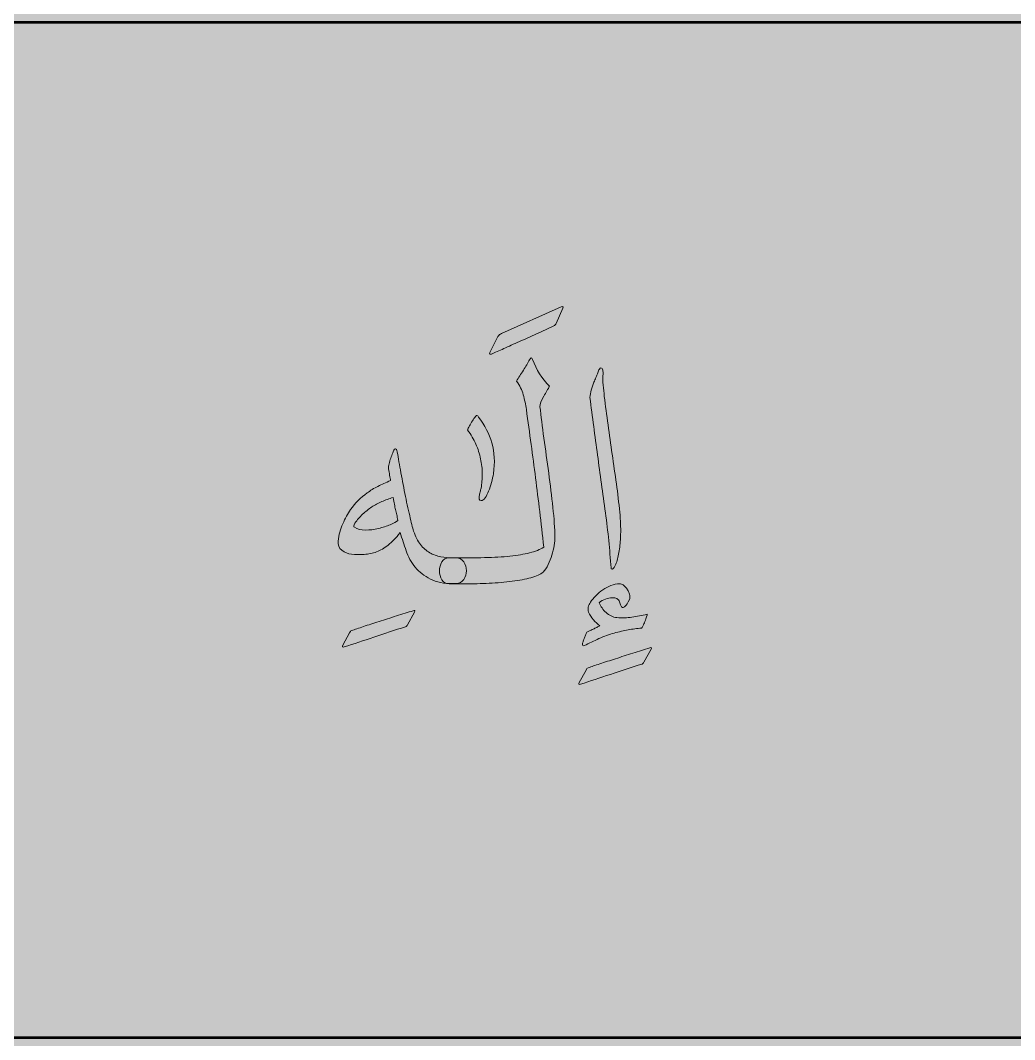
# Model space of a CAD drawing. Header units: inches. Extents: x -1481 to -429, y -1676 to -696.
# Drawn here: x -868.45 to -836.59, y -1175.56 to -1142.9 of the extents above; entities that cross this region are included whole.
import ezdxf

# ---------------------------------------------------------------- set-up
doc = ezdxf.new("R2010")
doc.units = ezdxf.units.IN
doc.header["$MEASUREMENT"] = 0
doc.layers.add('Layer 1', color=7, linetype='Continuous')

# ---------------------------------------------------------------- blocks, each defined once
blk = doc.blocks.new('block 75')
at = {"layer": 'Layer 1', "true_color": 0x009344}
h = blk.add_hatch(color=114, dxfattribs=at)
h.dxf.hatch_style = 2
h.paths.add_polyline_path([(-693.785, -1296.171), (-933.785, -1296.171), (-933.785, -1006.171), (-693.785, -1006.171)])
blk = doc.blocks.new('block 140')
at = {"layer": 'Layer 1', "true_color": 0x49c6ea}
h = blk.add_hatch(color=133, dxfattribs=at)
h.dxf.hatch_style = 2
h.paths.add_polyline_path([(-919.173, -1282.809), (-748.857, -1282.809), (-748.857, -1065.618), (-919.173, -1065.618)])
h = blk.add_hatch(color=133, dxfattribs=at)
h.dxf.hatch_style = 2
h.paths.add_polyline_path([(-907.435, -1277.731), (-761.338, -1277.731), (-761.338, -1076.165), (-907.435, -1076.165)])
at = {"layer": 'Layer 1', "true_color": 0xffed96}
h = blk.add_hatch(color=41, dxfattribs=at)
h.dxf.hatch_style = 2
h.paths.add_polyline_path([(-912.062, -1175.491), (-756.36, -1175.491), (-756.36, -1142.966), (-912.062, -1142.966)])
at = {"layer": 'Layer 1', "lineweight": 0}
blk.add_lwpolyline([(-912.062, -1175.491), (-756.36, -1175.491), (-756.36, -1142.966), (-912.062, -1142.966), (-912.062, -1175.491)], dxfattribs=at)
at = {"layer": 'Layer 1', "color": 44, "lineweight": 53, "true_color": 0xaf7e09}
blk.add_lwpolyline([(-912.062, -1175.491), (-756.36, -1175.491), (-756.36, -1142.966), (-912.062, -1142.966), (-912.062, -1175.491)], dxfattribs=at)
blk = doc.blocks.new('block 165')
at = {"layer": 'Layer 1', "true_color": 0x231f20}
h = blk.add_hatch(color=250, dxfattribs=at)
h.dxf.hatch_style = 2
edge = h.paths.add_edge_path()
edge.add_spline(control_points=[(-856.11, -1162.329), (-856.453, -1162.438), (-856.791, -1162.548), (-857.123, -1162.66), (-857.455, -1162.772), (-857.774, -1162.877), (-858.078, -1162.975), (-858.134, -1162.992), (-858.148, -1162.975), (-858.12, -1162.922), (-858.12, -1162.922), (-857.905, -1162.523), (-857.905, -1162.523), (-857.894, -1162.502), (-857.885, -1162.487), (-857.876, -1162.476), (-857.867, -1162.466), (-857.852, -1162.457), (-857.832, -1162.45), (-857.737, -1162.415), (-857.613, -1162.372), (-857.459, -1162.321), (-857.305, -1162.27), (-857.138, -1162.216), (-856.958, -1162.159), (-856.777, -1162.101), (-856.593, -1162.042), (-856.404, -1161.983), (-856.215, -1161.923), (-856.035, -1161.867), (-855.863, -1161.815), (-855.835, -1161.804), (-855.818, -1161.802), (-855.811, -1161.807), (-855.804, -1161.812), (-855.807, -1161.829), (-855.821, -1161.857), (-855.821, -1161.857), (-856.047, -1162.266), (-856.047, -1162.266), (-856.057, -1162.28), (-856.067, -1162.293), (-856.076, -1162.306), (-856.085, -1162.318), (-856.096, -1162.326), (-856.11, -1162.329)], knot_values=[0, 0, 0, 0, 1, 1, 1, 2, 2, 2, 3, 3, 3, 4, 4, 4, 5, 5, 5, 6, 6, 6, 7, 7, 7, 8, 8, 8, 9, 9, 9, 10, 10, 10, 11, 11, 11, 12, 12, 12, 13, 13, 13, 14, 14, 14, 15, 15, 15, 15], degree=3, periodic=1)
at = {"layer": 'Layer 1', "lineweight": 0}
blk.add_open_spline([(-856.11, -1162.329), (-856.453, -1162.438), (-856.791, -1162.548), (-857.123, -1162.66), (-857.455, -1162.772), (-857.774, -1162.877), (-858.078, -1162.975), (-858.134, -1162.992), (-858.148, -1162.975), (-858.12, -1162.922), (-858.12, -1162.922), (-857.905, -1162.523), (-857.905, -1162.523), (-857.894, -1162.502), (-857.885, -1162.487), (-857.876, -1162.476), (-857.867, -1162.466), (-857.852, -1162.457), (-857.832, -1162.45), (-857.737, -1162.415), (-857.613, -1162.372), (-857.459, -1162.321), (-857.305, -1162.27), (-857.138, -1162.216), (-856.958, -1162.159), (-856.777, -1162.101), (-856.593, -1162.042), (-856.404, -1161.983), (-856.215, -1161.923), (-856.035, -1161.867), (-855.863, -1161.815), (-855.835, -1161.804), (-855.818, -1161.802), (-855.811, -1161.807), (-855.804, -1161.812), (-855.807, -1161.829), (-855.821, -1161.857), (-855.821, -1161.857), (-856.047, -1162.266), (-856.047, -1162.266), (-856.057, -1162.28), (-856.067, -1162.293), (-856.076, -1162.306), (-856.085, -1162.318), (-856.096, -1162.326), (-856.11, -1162.329)], degree=3, knots=[0, 0, 0, 0, 1, 1, 1, 2, 2, 2, 3, 3, 3, 4, 4, 4, 5, 5, 5, 6, 6, 6, 7, 7, 7, 8, 8, 8, 9, 9, 9, 10, 10, 10, 11, 11, 11, 12, 12, 12, 13, 13, 13, 14, 14, 14, 15, 15, 15, 15], dxfattribs=at)
blk = doc.blocks.new('block 166')
at = {"layer": 'Layer 1', "true_color": 0x231f20}
h = blk.add_hatch(color=250, dxfattribs=at)
h.dxf.hatch_style = 2
edge = h.paths.add_edge_path()
edge.add_spline(control_points=[(-853.822, -1155.559), (-853.808, -1155.559), (-853.79, -1155.577), (-853.77, -1155.611), (-853.57, -1155.874), (-853.428, -1156.15), (-853.344, -1156.441), (-853.26, -1156.731), (-853.243, -1157.06), (-853.292, -1157.427), (-853.309, -1157.511), (-853.331, -1157.603), (-853.358, -1157.703), (-853.384, -1157.803), (-853.414, -1157.896), (-853.447, -1157.981), (-853.48, -1158.067), (-853.518, -1158.139), (-853.56, -1158.199), (-853.602, -1158.258), (-853.645, -1158.288), (-853.691, -1158.288), (-853.722, -1158.288), (-853.741, -1158.274), (-853.746, -1158.246), (-853.751, -1158.218), (-853.751, -1158.183), (-853.746, -1158.141), (-853.741, -1158.099), (-853.732, -1158.055), (-853.72, -1158.01), (-853.707, -1157.964), (-853.698, -1157.924), (-853.691, -1157.889), (-853.663, -1157.742), (-853.65, -1157.589), (-853.651, -1157.43), (-853.653, -1157.271), (-853.671, -1157.111), (-853.704, -1156.95), (-853.737, -1156.789), (-853.788, -1156.632), (-853.856, -1156.478), (-853.924, -1156.324), (-854.013, -1156.175), (-854.121, -1156.031), (-854.121, -1156.017), (-854.108, -1155.985), (-854.082, -1155.934), (-854.056, -1155.884), (-854.026, -1155.83), (-853.993, -1155.774), (-853.959, -1155.718), (-853.926, -1155.668), (-853.893, -1155.625), (-853.86, -1155.581), (-853.836, -1155.559), (-853.822, -1155.559)], knot_values=[0, 0, 0, 0, 1, 1, 1, 2, 2, 2, 3, 3, 3, 4, 4, 4, 5, 5, 5, 6, 6, 6, 7, 7, 7, 8, 8, 8, 9, 9, 9, 10, 10, 10, 11, 11, 11, 12, 12, 12, 13, 13, 13, 14, 14, 14, 15, 15, 15, 16, 16, 16, 17, 17, 17, 18, 18, 18, 19, 19, 19, 19], degree=3, periodic=1)
at = {"layer": 'Layer 1', "lineweight": 0}
blk.add_open_spline([(-853.822, -1155.559), (-853.808, -1155.559), (-853.79, -1155.577), (-853.77, -1155.611), (-853.57, -1155.874), (-853.428, -1156.15), (-853.344, -1156.441), (-853.26, -1156.731), (-853.243, -1157.06), (-853.292, -1157.427), (-853.309, -1157.511), (-853.331, -1157.603), (-853.358, -1157.703), (-853.384, -1157.803), (-853.414, -1157.896), (-853.447, -1157.981), (-853.48, -1158.067), (-853.518, -1158.139), (-853.56, -1158.199), (-853.602, -1158.258), (-853.645, -1158.288), (-853.691, -1158.288), (-853.722, -1158.288), (-853.741, -1158.274), (-853.746, -1158.246), (-853.751, -1158.218), (-853.751, -1158.183), (-853.746, -1158.141), (-853.741, -1158.099), (-853.732, -1158.055), (-853.72, -1158.01), (-853.707, -1157.964), (-853.698, -1157.924), (-853.691, -1157.889), (-853.663, -1157.742), (-853.65, -1157.589), (-853.651, -1157.43), (-853.653, -1157.271), (-853.671, -1157.111), (-853.704, -1156.95), (-853.737, -1156.789), (-853.788, -1156.632), (-853.856, -1156.478), (-853.924, -1156.324), (-854.013, -1156.175), (-854.121, -1156.031), (-854.121, -1156.017), (-854.108, -1155.985), (-854.082, -1155.934), (-854.056, -1155.884), (-854.026, -1155.83), (-853.993, -1155.774), (-853.959, -1155.718), (-853.926, -1155.668), (-853.893, -1155.625), (-853.86, -1155.581), (-853.836, -1155.559), (-853.822, -1155.559)], degree=3, knots=[0, 0, 0, 0, 1, 1, 1, 2, 2, 2, 3, 3, 3, 4, 4, 4, 5, 5, 5, 6, 6, 6, 7, 7, 7, 8, 8, 8, 9, 9, 9, 10, 10, 10, 11, 11, 11, 12, 12, 12, 13, 13, 13, 14, 14, 14, 15, 15, 15, 16, 16, 16, 17, 17, 17, 18, 18, 18, 19, 19, 19, 19], dxfattribs=at)
blk = doc.blocks.new('block 167')
at = {"layer": 'Layer 1', "true_color": 0x231f20}
h = blk.add_hatch(color=250, dxfattribs=at)
h.dxf.hatch_style = 2
edge = h.paths.add_edge_path()
edge.add_spline(control_points=[(-851.36, -1152.688), (-851.535, -1152.768), (-851.718, -1152.852), (-851.909, -1152.939), (-852.1, -1153.027), (-852.284, -1153.111), (-852.463, -1153.192), (-852.641, -1153.272), (-852.807, -1153.347), (-852.961, -1153.417), (-853.115, -1153.487), (-853.246, -1153.545), (-853.355, -1153.591), (-853.379, -1153.601), (-853.397, -1153.601), (-853.408, -1153.591), (-853.418, -1153.58), (-853.418, -1153.564), (-853.408, -1153.543), (-853.408, -1153.543), (-853.15, -1153.029), (-853.15, -1153.029), (-853.133, -1153.001), (-853.114, -1152.981), (-853.095, -1152.968), (-853.076, -1152.956), (-853.058, -1152.945), (-853.04, -1152.934), (-853.04, -1152.934), (-851.124, -1152.084), (-851.124, -1152.084), (-851.068, -1152.06), (-851.051, -1152.074), (-851.072, -1152.126), (-851.072, -1152.126), (-851.287, -1152.614), (-851.287, -1152.614), (-851.298, -1152.646), (-851.322, -1152.67), (-851.36, -1152.688)], knot_values=[0, 0, 0, 0, 1, 1, 1, 2, 2, 2, 3, 3, 3, 4, 4, 4, 5, 5, 5, 6, 6, 6, 7, 7, 7, 8, 8, 8, 9, 9, 9, 10, 10, 10, 11, 11, 11, 12, 12, 12, 13, 13, 13, 13], degree=3, periodic=1)
at = {"layer": 'Layer 1', "lineweight": 0}
blk.add_open_spline([(-851.36, -1152.688), (-851.535, -1152.768), (-851.718, -1152.852), (-851.909, -1152.939), (-852.1, -1153.027), (-852.284, -1153.111), (-852.463, -1153.192), (-852.641, -1153.272), (-852.807, -1153.347), (-852.961, -1153.417), (-853.115, -1153.487), (-853.246, -1153.545), (-853.355, -1153.591), (-853.379, -1153.601), (-853.397, -1153.601), (-853.408, -1153.591), (-853.418, -1153.58), (-853.418, -1153.564), (-853.408, -1153.543), (-853.408, -1153.543), (-853.15, -1153.029), (-853.15, -1153.029), (-853.133, -1153.001), (-853.114, -1152.981), (-853.095, -1152.968), (-853.076, -1152.956), (-853.058, -1152.945), (-853.04, -1152.934), (-853.04, -1152.934), (-851.124, -1152.084), (-851.124, -1152.084), (-851.068, -1152.06), (-851.051, -1152.074), (-851.072, -1152.126), (-851.072, -1152.126), (-851.287, -1152.614), (-851.287, -1152.614), (-851.298, -1152.646), (-851.322, -1152.67), (-851.36, -1152.688)], degree=3, knots=[0, 0, 0, 0, 1, 1, 1, 2, 2, 2, 3, 3, 3, 4, 4, 4, 5, 5, 5, 6, 6, 6, 7, 7, 7, 8, 8, 8, 9, 9, 9, 10, 10, 10, 11, 11, 11, 12, 12, 12, 13, 13, 13, 13], dxfattribs=at)
blk = doc.blocks.new('block 168')
at = {"layer": 'Layer 1', "true_color": 0x231f20}
h = blk.add_hatch(color=250, dxfattribs=at)
h.dxf.hatch_style = 2
edge = h.paths.add_edge_path()
edge.add_spline(control_points=[(-848.532, -1163.522), (-848.875, -1163.631), (-849.213, -1163.741), (-849.545, -1163.853), (-849.877, -1163.965), (-850.196, -1164.07), (-850.5, -1164.168), (-850.556, -1164.185), (-850.57, -1164.168), (-850.542, -1164.115), (-850.542, -1164.115), (-850.327, -1163.716), (-850.327, -1163.716), (-850.316, -1163.695), (-850.307, -1163.68), (-850.298, -1163.669), (-850.289, -1163.659), (-850.274, -1163.65), (-850.254, -1163.643), (-850.159, -1163.608), (-850.035, -1163.565), (-849.881, -1163.515), (-849.727, -1163.464), (-849.56, -1163.409), (-849.38, -1163.352), (-849.199, -1163.294), (-849.015, -1163.235), (-848.826, -1163.176), (-848.637, -1163.116), (-848.457, -1163.06), (-848.285, -1163.008), (-848.257, -1162.997), (-848.24, -1162.995), (-848.233, -1163), (-848.226, -1163.005), (-848.229, -1163.022), (-848.243, -1163.05), (-848.243, -1163.05), (-848.469, -1163.459), (-848.469, -1163.459), (-848.479, -1163.473), (-848.489, -1163.486), (-848.498, -1163.499), (-848.507, -1163.511), (-848.518, -1163.519), (-848.532, -1163.522)], knot_values=[0, 0, 0, 0, 1, 1, 1, 2, 2, 2, 3, 3, 3, 4, 4, 4, 5, 5, 5, 6, 6, 6, 7, 7, 7, 8, 8, 8, 9, 9, 9, 10, 10, 10, 11, 11, 11, 12, 12, 12, 13, 13, 13, 14, 14, 14, 15, 15, 15, 15], degree=3, periodic=1)
at = {"layer": 'Layer 1', "lineweight": 0}
blk.add_open_spline([(-848.532, -1163.522), (-848.875, -1163.631), (-849.213, -1163.741), (-849.545, -1163.853), (-849.877, -1163.965), (-850.196, -1164.07), (-850.5, -1164.168), (-850.556, -1164.185), (-850.57, -1164.168), (-850.542, -1164.115), (-850.542, -1164.115), (-850.327, -1163.716), (-850.327, -1163.716), (-850.316, -1163.695), (-850.307, -1163.68), (-850.298, -1163.669), (-850.289, -1163.659), (-850.274, -1163.65), (-850.254, -1163.643), (-850.159, -1163.608), (-850.035, -1163.565), (-849.881, -1163.515), (-849.727, -1163.464), (-849.56, -1163.409), (-849.38, -1163.352), (-849.199, -1163.294), (-849.015, -1163.235), (-848.826, -1163.176), (-848.637, -1163.116), (-848.457, -1163.06), (-848.285, -1163.008), (-848.257, -1162.997), (-848.24, -1162.995), (-848.233, -1163), (-848.226, -1163.005), (-848.229, -1163.022), (-848.243, -1163.05), (-848.243, -1163.05), (-848.469, -1163.459), (-848.469, -1163.459), (-848.479, -1163.473), (-848.489, -1163.486), (-848.498, -1163.499), (-848.507, -1163.511), (-848.518, -1163.519), (-848.532, -1163.522)], degree=3, knots=[0, 0, 0, 0, 1, 1, 1, 2, 2, 2, 3, 3, 3, 4, 4, 4, 5, 5, 5, 6, 6, 6, 7, 7, 7, 8, 8, 8, 9, 9, 9, 10, 10, 10, 11, 11, 11, 12, 12, 12, 13, 13, 13, 14, 14, 14, 15, 15, 15, 15], dxfattribs=at)
blk = doc.blocks.new('block 139')
at = {"layer": 'Layer 1', "true_color": 0x231f20}
h = blk.add_hatch(color=250, dxfattribs=at)
h.dxf.hatch_style = 2
edge = h.paths.add_edge_path()
edge.add_spline(control_points=[(-852.133, -1153.773), (-852.119, -1153.738), (-852.104, -1153.719), (-852.086, -1153.716), (-852.069, -1153.712), (-852.053, -1153.728), (-852.039, -1153.763), (-851.923, -1154.092), (-851.743, -1154.379), (-851.498, -1154.624), (-851.519, -1154.666), (-851.546, -1154.715), (-851.58, -1154.773), (-851.613, -1154.831), (-851.647, -1154.888), (-851.682, -1154.944), (-851.762, -1155.077), (-851.803, -1155.189), (-851.803, -1155.28), (-851.771, -1155.581), (-851.729, -1155.916), (-851.677, -1156.285), (-851.624, -1156.654), (-851.573, -1157.027), (-851.522, -1157.405), (-851.471, -1157.783), (-851.427, -1158.151), (-851.388, -1158.507), (-851.35, -1158.864), (-851.329, -1159.181), (-851.325, -1159.457), (-851.325, -1159.531), (-851.333, -1159.619), (-851.349, -1159.722), (-851.364, -1159.826), (-851.388, -1159.93), (-851.419, -1160.035), (-851.451, -1160.14), (-851.49, -1160.24), (-851.538, -1160.337), (-851.585, -1160.433), (-851.64, -1160.512), (-851.703, -1160.575), (-851.787, -1160.649), (-851.916, -1160.709), (-852.091, -1160.756), (-852.266, -1160.804), (-852.467, -1160.842), (-852.695, -1160.872), (-852.922, -1160.902), (-853.166, -1160.923), (-853.427, -1160.935), (-853.688, -1160.947), (-853.944, -1160.953), (-854.196, -1160.953), (-854.196, -1160.953), (-854.595, -1160.953), (-854.595, -1160.953), (-854.595, -1160.953), (-854.716, -1160.953), (-854.716, -1160.953), (-854.817, -1160.953), (-854.894, -1160.91), (-854.946, -1160.825), (-854.999, -1160.739), (-855.025, -1160.644), (-855.025, -1160.539), (-855.025, -1160.434), (-854.999, -1160.338), (-854.946, -1160.253), (-854.894, -1160.167), (-854.817, -1160.124), (-854.716, -1160.124), (-854.716, -1160.124), (-854.595, -1160.124), (-854.595, -1160.124), (-854.224, -1160.124), (-853.886, -1160.121), (-853.582, -1160.113), (-853.277, -1160.106), (-853.005, -1160.091), (-852.763, -1160.066), (-852.522, -1160.042), (-852.312, -1160.007), (-852.133, -1159.961), (-851.955, -1159.916), (-851.804, -1159.855), (-851.682, -1159.778), (-851.724, -1159.382), (-851.767, -1159.003), (-851.81, -1158.639), (-851.854, -1158.275), (-851.899, -1157.915), (-851.944, -1157.56), (-851.99, -1157.205), (-852.037, -1156.847), (-852.086, -1156.487), (-852.135, -1156.126), (-852.186, -1155.752), (-852.238, -1155.364), (-852.263, -1155.206), (-852.296, -1155.05), (-852.338, -1154.896), (-852.38, -1154.743), (-852.452, -1154.597), (-852.553, -1154.461), (-852.487, -1154.352), (-852.414, -1154.236), (-852.335, -1154.112), (-852.257, -1153.988), (-852.189, -1153.875), (-852.133, -1153.773)], knot_values=[0, 0, 0, 0, 1, 1, 1, 2, 2, 2, 3, 3, 3, 4, 4, 4, 5, 5, 5, 6, 6, 6, 7, 7, 7, 8, 8, 8, 9, 9, 9, 10, 10, 10, 11, 11, 11, 12, 12, 12, 13, 13, 13, 14, 14, 14, 15, 15, 15, 16, 16, 16, 17, 17, 17, 18, 18, 18, 19, 19, 19, 20, 20, 20, 21, 21, 21, 22, 22, 22, 23, 23, 23, 24, 24, 24, 25, 25, 25, 26, 26, 26, 27, 27, 27, 28, 28, 28, 29, 29, 29, 30, 30, 30, 31, 31, 31, 32, 32, 32, 33, 33, 33, 34, 34, 34, 35, 35, 35, 36, 36, 36, 37, 37, 37, 37], degree=3, periodic=1)
h = blk.add_hatch(color=250, dxfattribs=at)
h.dxf.hatch_style = 2
edge = h.paths.add_edge_path()
edge.add_spline(control_points=[(-850.297, -1162.502), (-850.279, -1162.491), (-850.252, -1162.477), (-850.215, -1162.46), (-850.178, -1162.442), (-850.14, -1162.424), (-850.1, -1162.404), (-850.06, -1162.385), (-850.02, -1162.366), (-849.982, -1162.347), (-849.943, -1162.327), (-849.91, -1162.311), (-849.882, -1162.297), (-849.955, -1162.241), (-850.025, -1162.176), (-850.089, -1162.103), (-850.154, -1162.029), (-850.206, -1161.949), (-850.244, -1161.861), (-850.265, -1161.805), (-850.269, -1161.751), (-850.255, -1161.699), (-850.241, -1161.646), (-850.218, -1161.594), (-850.186, -1161.541), (-850.137, -1161.475), (-850.08, -1161.406), (-850.013, -1161.336), (-849.947, -1161.266), (-849.872, -1161.203), (-849.79, -1161.145), (-849.708, -1161.087), (-849.621, -1161.041), (-849.53, -1161.006), (-849.439, -1160.971), (-849.347, -1160.953), (-849.252, -1160.953), (-849.21, -1160.953), (-849.173, -1160.965), (-849.139, -1160.987), (-849.106, -1161.01), (-849.076, -1161.038), (-849.05, -1161.071), (-849.024, -1161.105), (-849, -1161.14), (-848.979, -1161.176), (-848.958, -1161.213), (-848.944, -1161.247), (-848.937, -1161.279), (-848.916, -1161.349), (-848.916, -1161.408), (-848.937, -1161.457), (-848.993, -1161.569), (-849.037, -1161.64), (-849.068, -1161.67), (-849.1, -1161.699), (-849.13, -1161.712), (-849.158, -1161.709), (-849.182, -1161.705), (-849.2, -1161.685), (-849.21, -1161.649), (-849.221, -1161.612), (-849.235, -1161.573), (-849.252, -1161.531), (-849.273, -1161.478), (-849.304, -1161.443), (-849.344, -1161.426), (-849.384, -1161.408), (-849.429, -1161.399), (-849.478, -1161.399), (-849.639, -1161.399), (-849.782, -1161.454), (-849.908, -1161.562), (-849.884, -1161.618), (-849.852, -1161.673), (-849.814, -1161.727), (-849.775, -1161.782), (-849.732, -1161.831), (-849.683, -1161.874), (-849.634, -1161.918), (-849.579, -1161.954), (-849.52, -1161.982), (-849.46, -1162.01), (-849.401, -1162.027), (-849.341, -1162.034), (-849.173, -1162.052), (-849.012, -1162.048), (-848.856, -1162.021), (-848.7, -1161.995), (-848.538, -1161.964), (-848.37, -1161.929), (-848.367, -1161.936), (-848.372, -1161.963), (-848.386, -1162.008), (-848.4, -1162.054), (-848.418, -1162.103), (-848.439, -1162.158), (-848.46, -1162.212), (-848.481, -1162.261), (-848.502, -1162.305), (-848.523, -1162.348), (-848.538, -1162.37), (-848.549, -1162.37), (-848.689, -1162.384), (-848.831, -1162.404), (-848.974, -1162.428), (-849.117, -1162.452), (-849.268, -1162.487), (-849.425, -1162.533), (-849.586, -1162.575), (-849.748, -1162.634), (-849.911, -1162.709), (-850.074, -1162.784), (-850.228, -1162.858), (-850.375, -1162.932), (-850.4, -1162.942), (-850.417, -1162.941), (-850.428, -1162.929), (-850.438, -1162.917), (-850.444, -1162.904), (-850.444, -1162.89), (-850.44, -1162.872), (-850.433, -1162.847), (-850.423, -1162.814), (-850.412, -1162.781), (-850.4, -1162.746), (-850.386, -1162.709), (-850.372, -1162.672), (-850.358, -1162.635), (-850.344, -1162.599), (-850.33, -1162.562), (-850.314, -1162.529), (-850.297, -1162.502)], knot_values=[0, 0, 0, 0, 1, 1, 1, 2, 2, 2, 3, 3, 3, 4, 4, 4, 5, 5, 5, 6, 6, 6, 7, 7, 7, 8, 8, 8, 9, 9, 9, 10, 10, 10, 11, 11, 11, 12, 12, 12, 13, 13, 13, 14, 14, 14, 15, 15, 15, 16, 16, 16, 17, 17, 17, 18, 18, 18, 19, 19, 19, 20, 20, 20, 21, 21, 21, 22, 22, 22, 23, 23, 23, 24, 24, 24, 25, 25, 25, 26, 26, 26, 27, 27, 27, 28, 28, 28, 29, 29, 29, 30, 30, 30, 31, 31, 31, 32, 32, 32, 33, 33, 33, 34, 34, 34, 35, 35, 35, 36, 36, 36, 37, 37, 37, 38, 38, 38, 39, 39, 39, 40, 40, 40, 41, 41, 41, 42, 42, 42, 43, 43, 43, 44, 44, 44, 44], degree=3, periodic=1)
edge = h.paths.add_edge_path()
edge.add_spline(control_points=[(-849.856, -1154.036), (-849.838, -1154.036), (-849.824, -1154.043), (-849.814, -1154.057), (-849.803, -1154.071), (-849.795, -1154.087), (-849.79, -1154.107), (-849.785, -1154.126), (-849.782, -1154.147), (-849.782, -1154.17), (-849.782, -1154.192), (-849.782, -1154.209), (-849.782, -1154.219), (-849.789, -1154.345), (-849.787, -1154.468), (-849.777, -1154.587), (-849.766, -1154.706), (-849.754, -1154.827), (-849.74, -1154.949), (-849.705, -1155.243), (-849.666, -1155.546), (-849.622, -1155.857), (-849.578, -1156.168), (-849.534, -1156.483), (-849.488, -1156.802), (-849.443, -1157.12), (-849.398, -1157.435), (-849.354, -1157.746), (-849.311, -1158.058), (-849.275, -1158.362), (-849.247, -1158.66), (-849.233, -1158.775), (-849.223, -1158.911), (-849.218, -1159.066), (-849.213, -1159.222), (-849.215, -1159.38), (-849.226, -1159.541), (-849.236, -1159.702), (-849.255, -1159.856), (-849.281, -1160.003), (-849.307, -1160.15), (-849.345, -1160.271), (-849.394, -1160.365), (-849.408, -1160.397), (-849.423, -1160.422), (-849.438, -1160.441), (-849.454, -1160.461), (-849.469, -1160.474), (-849.483, -1160.481), (-849.518, -1160.488), (-849.532, -1160.474), (-849.525, -1160.439), (-849.546, -1160.152), (-849.571, -1159.862), (-849.599, -1159.57), (-849.627, -1159.278), (-849.662, -1158.98), (-849.703, -1158.675), (-849.791, -1158.053), (-849.876, -1157.437), (-849.958, -1156.828), (-850.04, -1156.219), (-850.122, -1155.603), (-850.202, -1154.98), (-850.195, -1154.904), (-850.181, -1154.825), (-850.16, -1154.744), (-850.139, -1154.664), (-850.109, -1154.58), (-850.071, -1154.492), (-850.053, -1154.447), (-850.033, -1154.397), (-850.011, -1154.343), (-849.988, -1154.289), (-849.968, -1154.238), (-849.95, -1154.191), (-849.933, -1154.143), (-849.915, -1154.106), (-849.898, -1154.078), (-849.88, -1154.05), (-849.866, -1154.036), (-849.856, -1154.036)], knot_values=[0, 0, 0, 0, 1, 1, 1, 2, 2, 2, 3, 3, 3, 4, 4, 4, 5, 5, 5, 6, 6, 6, 7, 7, 7, 8, 8, 8, 9, 9, 9, 10, 10, 10, 11, 11, 11, 12, 12, 12, 13, 13, 13, 14, 14, 14, 15, 15, 15, 16, 16, 16, 17, 17, 17, 18, 18, 18, 19, 19, 19, 20, 20, 20, 21, 21, 21, 22, 22, 22, 23, 23, 23, 24, 24, 24, 25, 25, 25, 26, 26, 26, 27, 27, 27, 27], degree=3, periodic=1)
h = blk.add_hatch(color=250, dxfattribs=at)
h.dxf.hatch_style = 2
edge = h.paths.add_edge_path()
edge.add_spline(control_points=[(-856.49, -1156.67), (-856.476, -1156.639), (-856.456, -1156.626), (-856.43, -1156.631), (-856.403, -1156.636), (-856.389, -1156.649), (-856.385, -1156.67), (-856.357, -1156.845), (-856.32, -1157.057), (-856.275, -1157.305), (-856.229, -1157.554), (-856.182, -1157.804), (-856.133, -1158.056), (-856.081, -1158.311), (-856.029, -1158.548), (-855.978, -1158.767), (-855.928, -1158.986), (-855.885, -1159.153), (-855.85, -1159.268), (-855.794, -1159.443), (-855.721, -1159.586), (-855.632, -1159.696), (-855.543, -1159.806), (-855.444, -1159.893), (-855.335, -1159.956), (-855.227, -1160.019), (-855.109, -1160.062), (-854.981, -1160.084), (-854.853, -1160.107), (-854.723, -1160.118), (-854.59, -1160.118), (-854.59, -1160.118), (-854.496, -1160.118), (-854.496, -1160.118), (-854.384, -1160.118), (-854.3, -1160.161), (-854.244, -1160.247), (-854.188, -1160.333), (-854.16, -1160.428), (-854.16, -1160.533), (-854.16, -1160.635), (-854.188, -1160.728), (-854.244, -1160.814), (-854.3, -1160.9), (-854.384, -1160.942), (-854.496, -1160.942), (-854.496, -1160.942), (-854.59, -1160.942), (-854.59, -1160.942), (-854.877, -1160.949), (-855.118, -1160.903), (-855.314, -1160.803), (-855.51, -1160.704), (-855.671, -1160.577), (-855.797, -1160.423), (-855.93, -1160.262), (-856.028, -1160.085), (-856.091, -1159.893), (-856.154, -1159.7), (-856.219, -1159.506), (-856.285, -1159.31), (-856.418, -1159.482), (-856.546, -1159.616), (-856.668, -1159.714), (-856.791, -1159.812), (-856.913, -1159.884), (-857.036, -1159.93), (-857.162, -1159.975), (-857.297, -1160.002), (-857.44, -1160.011), (-857.583, -1160.02), (-857.716, -1160.017), (-857.839, -1160.003), (-857.954, -1159.989), (-858.058, -1159.947), (-858.151, -1159.877), (-858.244, -1159.807), (-858.285, -1159.709), (-858.274, -1159.583), (-858.247, -1159.384), (-858.195, -1159.199), (-858.12, -1159.029), (-858.044, -1158.86), (-857.961, -1158.707), (-857.87, -1158.57), (-857.727, -1158.364), (-857.55, -1158.187), (-857.34, -1158.04), (-857.235, -1157.963), (-857.121, -1157.893), (-856.996, -1157.83), (-856.872, -1157.767), (-856.737, -1157.706), (-856.59, -1157.646), (-856.597, -1157.604), (-856.606, -1157.548), (-856.619, -1157.476), (-856.631, -1157.404), (-856.644, -1157.337), (-856.658, -1157.274), (-856.665, -1157.246), (-856.661, -1157.204), (-856.647, -1157.148), (-856.634, -1157.092), (-856.617, -1157.033), (-856.598, -1156.972), (-856.578, -1156.911), (-856.558, -1156.852), (-856.537, -1156.796), (-856.516, -1156.74), (-856.5, -1156.698), (-856.49, -1156.67)], knot_values=[0, 0, 0, 0, 1, 1, 1, 2, 2, 2, 3, 3, 3, 4, 4, 4, 5, 5, 5, 6, 6, 6, 7, 7, 7, 8, 8, 8, 9, 9, 9, 10, 10, 10, 11, 11, 11, 12, 12, 12, 13, 13, 13, 14, 14, 14, 15, 15, 15, 16, 16, 16, 17, 17, 17, 18, 18, 18, 19, 19, 19, 20, 20, 20, 21, 21, 21, 22, 22, 22, 23, 23, 23, 24, 24, 24, 25, 25, 25, 26, 26, 26, 27, 27, 27, 28, 28, 28, 29, 29, 29, 30, 30, 30, 31, 31, 31, 32, 32, 32, 33, 33, 33, 34, 34, 34, 35, 35, 35, 36, 36, 36, 37, 37, 37, 37], degree=3, periodic=1)
edge = h.paths.add_edge_path()
edge.add_spline(control_points=[(-857.734, -1159.011), (-857.779, -1159.081), (-857.785, -1159.125), (-857.75, -1159.142), (-857.652, -1159.202), (-857.534, -1159.231), (-857.395, -1159.231), (-857.257, -1159.231), (-857.118, -1159.214), (-856.978, -1159.179), (-856.842, -1159.147), (-856.716, -1159.107), (-856.6, -1159.058), (-856.485, -1159.009), (-856.403, -1158.964), (-856.354, -1158.922), (-856.368, -1158.852), (-856.381, -1158.791), (-856.393, -1158.738), (-856.405, -1158.686), (-856.418, -1158.631), (-856.432, -1158.575), (-856.443, -1158.523), (-856.454, -1158.466), (-856.466, -1158.405), (-856.479, -1158.344), (-856.494, -1158.271), (-856.511, -1158.187), (-856.634, -1158.226), (-856.752, -1158.269), (-856.868, -1158.318), (-856.983, -1158.367), (-857.092, -1158.425), (-857.193, -1158.491), (-857.298, -1158.561), (-857.395, -1158.639), (-857.485, -1158.725), (-857.574, -1158.811), (-857.657, -1158.906), (-857.734, -1159.011)], knot_values=[0, 0, 0, 0, 1, 1, 1, 2, 2, 2, 3, 3, 3, 4, 4, 4, 5, 5, 5, 6, 6, 6, 7, 7, 7, 8, 8, 8, 9, 9, 9, 10, 10, 10, 11, 11, 11, 12, 12, 12, 13, 13, 13, 13], degree=3, periodic=1)
at = {"layer": 'Layer 1', "lineweight": 0}
for points, knots in [([(-852.133, -1153.773), (-852.119, -1153.738), (-852.104, -1153.719), (-852.086, -1153.716), (-852.069, -1153.712), (-852.053, -1153.728), (-852.039, -1153.763), (-851.923, -1154.092), (-851.743, -1154.379), (-851.498, -1154.624), (-851.519, -1154.666), (-851.546, -1154.715), (-851.58, -1154.773), (-851.613, -1154.831), (-851.647, -1154.888), (-851.682, -1154.944), (-851.762, -1155.077), (-851.803, -1155.189), (-851.803, -1155.28), (-851.771, -1155.581), (-851.729, -1155.916), (-851.677, -1156.285), (-851.624, -1156.654), (-851.573, -1157.027), (-851.522, -1157.405), (-851.471, -1157.783), (-851.427, -1158.151), (-851.388, -1158.507), (-851.35, -1158.864), (-851.329, -1159.181), (-851.325, -1159.457), (-851.325, -1159.531), (-851.333, -1159.619), (-851.349, -1159.722), (-851.364, -1159.826), (-851.388, -1159.93), (-851.419, -1160.035), (-851.451, -1160.14), (-851.49, -1160.24), (-851.538, -1160.337), (-851.585, -1160.433), (-851.64, -1160.512), (-851.703, -1160.575), (-851.787, -1160.649), (-851.916, -1160.709), (-852.091, -1160.756), (-852.266, -1160.804), (-852.467, -1160.842), (-852.695, -1160.872), (-852.922, -1160.902), (-853.166, -1160.923), (-853.427, -1160.935), (-853.688, -1160.947), (-853.944, -1160.953), (-854.196, -1160.953), (-854.196, -1160.953), (-854.595, -1160.953), (-854.595, -1160.953), (-854.595, -1160.953), (-854.716, -1160.953), (-854.716, -1160.953), (-854.817, -1160.953), (-854.894, -1160.91), (-854.946, -1160.825), (-854.999, -1160.739), (-855.025, -1160.644), (-855.025, -1160.539), (-855.025, -1160.434), (-854.999, -1160.338), (-854.946, -1160.253), (-854.894, -1160.167), (-854.817, -1160.124), (-854.716, -1160.124), (-854.716, -1160.124), (-854.595, -1160.124), (-854.595, -1160.124), (-854.224, -1160.124), (-853.886, -1160.121), (-853.582, -1160.113), (-853.277, -1160.106), (-853.005, -1160.091), (-852.763, -1160.066), (-852.522, -1160.042), (-852.312, -1160.007), (-852.133, -1159.961), (-851.955, -1159.916), (-851.804, -1159.855), (-851.682, -1159.778), (-851.724, -1159.382), (-851.767, -1159.003), (-851.81, -1158.639), (-851.854, -1158.275), (-851.899, -1157.915), (-851.944, -1157.56), (-851.99, -1157.205), (-852.037, -1156.847), (-852.086, -1156.487), (-852.135, -1156.126), (-852.186, -1155.752), (-852.238, -1155.364), (-852.263, -1155.206), (-852.296, -1155.05), (-852.338, -1154.896), (-852.38, -1154.743), (-852.452, -1154.597), (-852.553, -1154.461), (-852.487, -1154.352), (-852.414, -1154.236), (-852.335, -1154.112), (-852.257, -1153.988), (-852.189, -1153.875), (-852.133, -1153.773)], [0, 0, 0, 0, 1, 1, 1, 2, 2, 2, 3, 3, 3, 4, 4, 4, 5, 5, 5, 6, 6, 6, 7, 7, 7, 8, 8, 8, 9, 9, 9, 10, 10, 10, 11, 11, 11, 12, 12, 12, 13, 13, 13, 14, 14, 14, 15, 15, 15, 16, 16, 16, 17, 17, 17, 18, 18, 18, 19, 19, 19, 20, 20, 20, 21, 21, 21, 22, 22, 22, 23, 23, 23, 24, 24, 24, 25, 25, 25, 26, 26, 26, 27, 27, 27, 28, 28, 28, 29, 29, 29, 30, 30, 30, 31, 31, 31, 32, 32, 32, 33, 33, 33, 34, 34, 34, 35, 35, 35, 36, 36, 36, 37, 37, 37, 37]), ([(-849.856, -1154.036), (-849.838, -1154.036), (-849.824, -1154.043), (-849.814, -1154.057), (-849.803, -1154.071), (-849.795, -1154.087), (-849.79, -1154.107), (-849.785, -1154.126), (-849.782, -1154.147), (-849.782, -1154.17), (-849.782, -1154.192), (-849.782, -1154.209), (-849.782, -1154.219), (-849.789, -1154.345), (-849.787, -1154.468), (-849.777, -1154.587), (-849.766, -1154.706), (-849.754, -1154.827), (-849.74, -1154.949), (-849.705, -1155.243), (-849.666, -1155.546), (-849.622, -1155.857), (-849.578, -1156.168), (-849.534, -1156.483), (-849.488, -1156.802), (-849.443, -1157.12), (-849.398, -1157.435), (-849.354, -1157.746), (-849.311, -1158.058), (-849.275, -1158.362), (-849.247, -1158.66), (-849.233, -1158.775), (-849.223, -1158.911), (-849.218, -1159.066), (-849.213, -1159.222), (-849.215, -1159.38), (-849.226, -1159.541), (-849.236, -1159.702), (-849.255, -1159.856), (-849.281, -1160.003), (-849.307, -1160.15), (-849.345, -1160.271), (-849.394, -1160.365), (-849.408, -1160.397), (-849.423, -1160.422), (-849.438, -1160.441), (-849.454, -1160.461), (-849.469, -1160.474), (-849.483, -1160.481), (-849.518, -1160.488), (-849.532, -1160.474), (-849.525, -1160.439), (-849.546, -1160.152), (-849.571, -1159.862), (-849.599, -1159.57), (-849.627, -1159.278), (-849.662, -1158.98), (-849.703, -1158.675), (-849.791, -1158.053), (-849.876, -1157.437), (-849.958, -1156.828), (-850.04, -1156.219), (-850.122, -1155.603), (-850.202, -1154.98), (-850.195, -1154.904), (-850.181, -1154.825), (-850.16, -1154.744), (-850.139, -1154.664), (-850.109, -1154.58), (-850.071, -1154.492), (-850.053, -1154.447), (-850.033, -1154.397), (-850.011, -1154.343), (-849.988, -1154.289), (-849.968, -1154.238), (-849.95, -1154.191), (-849.933, -1154.143), (-849.915, -1154.106), (-849.898, -1154.078), (-849.88, -1154.05), (-849.866, -1154.036), (-849.856, -1154.036)], [0, 0, 0, 0, 1, 1, 1, 2, 2, 2, 3, 3, 3, 4, 4, 4, 5, 5, 5, 6, 6, 6, 7, 7, 7, 8, 8, 8, 9, 9, 9, 10, 10, 10, 11, 11, 11, 12, 12, 12, 13, 13, 13, 14, 14, 14, 15, 15, 15, 16, 16, 16, 17, 17, 17, 18, 18, 18, 19, 19, 19, 20, 20, 20, 21, 21, 21, 22, 22, 22, 23, 23, 23, 24, 24, 24, 25, 25, 25, 26, 26, 26, 27, 27, 27, 27]), ([(-856.49, -1156.67), (-856.476, -1156.639), (-856.456, -1156.626), (-856.43, -1156.631), (-856.403, -1156.636), (-856.389, -1156.649), (-856.385, -1156.67), (-856.357, -1156.845), (-856.32, -1157.057), (-856.275, -1157.305), (-856.229, -1157.554), (-856.182, -1157.804), (-856.133, -1158.056), (-856.081, -1158.311), (-856.029, -1158.548), (-855.978, -1158.767), (-855.928, -1158.986), (-855.885, -1159.153), (-855.85, -1159.268), (-855.794, -1159.443), (-855.721, -1159.586), (-855.632, -1159.696), (-855.543, -1159.806), (-855.444, -1159.893), (-855.335, -1159.956), (-855.227, -1160.019), (-855.109, -1160.062), (-854.981, -1160.084), (-854.853, -1160.107), (-854.723, -1160.118), (-854.59, -1160.118), (-854.59, -1160.118), (-854.496, -1160.118), (-854.496, -1160.118), (-854.384, -1160.118), (-854.3, -1160.161), (-854.244, -1160.247), (-854.188, -1160.333), (-854.16, -1160.428), (-854.16, -1160.533), (-854.16, -1160.635), (-854.188, -1160.728), (-854.244, -1160.814), (-854.3, -1160.9), (-854.384, -1160.942), (-854.496, -1160.942), (-854.496, -1160.942), (-854.59, -1160.942), (-854.59, -1160.942), (-854.877, -1160.949), (-855.118, -1160.903), (-855.314, -1160.803), (-855.51, -1160.704), (-855.671, -1160.577), (-855.797, -1160.423), (-855.93, -1160.262), (-856.028, -1160.085), (-856.091, -1159.893), (-856.154, -1159.7), (-856.219, -1159.506), (-856.285, -1159.31), (-856.418, -1159.482), (-856.546, -1159.616), (-856.668, -1159.714), (-856.791, -1159.812), (-856.913, -1159.884), (-857.036, -1159.93), (-857.162, -1159.975), (-857.297, -1160.002), (-857.44, -1160.011), (-857.583, -1160.02), (-857.716, -1160.017), (-857.839, -1160.003), (-857.954, -1159.989), (-858.058, -1159.947), (-858.151, -1159.877), (-858.244, -1159.807), (-858.285, -1159.709), (-858.274, -1159.583), (-858.247, -1159.384), (-858.195, -1159.199), (-858.12, -1159.029), (-858.044, -1158.86), (-857.961, -1158.707), (-857.87, -1158.57), (-857.727, -1158.364), (-857.55, -1158.187), (-857.34, -1158.04), (-857.235, -1157.963), (-857.121, -1157.893), (-856.996, -1157.83), (-856.872, -1157.767), (-856.737, -1157.706), (-856.59, -1157.646), (-856.597, -1157.604), (-856.606, -1157.548), (-856.619, -1157.476), (-856.631, -1157.404), (-856.644, -1157.337), (-856.658, -1157.274), (-856.665, -1157.246), (-856.661, -1157.204), (-856.647, -1157.148), (-856.634, -1157.092), (-856.617, -1157.033), (-856.598, -1156.972), (-856.578, -1156.911), (-856.558, -1156.852), (-856.537, -1156.796), (-856.516, -1156.74), (-856.5, -1156.698), (-856.49, -1156.67)], [0, 0, 0, 0, 1, 1, 1, 2, 2, 2, 3, 3, 3, 4, 4, 4, 5, 5, 5, 6, 6, 6, 7, 7, 7, 8, 8, 8, 9, 9, 9, 10, 10, 10, 11, 11, 11, 12, 12, 12, 13, 13, 13, 14, 14, 14, 15, 15, 15, 16, 16, 16, 17, 17, 17, 18, 18, 18, 19, 19, 19, 20, 20, 20, 21, 21, 21, 22, 22, 22, 23, 23, 23, 24, 24, 24, 25, 25, 25, 26, 26, 26, 27, 27, 27, 28, 28, 28, 29, 29, 29, 30, 30, 30, 31, 31, 31, 32, 32, 32, 33, 33, 33, 34, 34, 34, 35, 35, 35, 36, 36, 36, 37, 37, 37, 37]), ([(-857.734, -1159.011), (-857.779, -1159.081), (-857.785, -1159.125), (-857.75, -1159.142), (-857.652, -1159.202), (-857.534, -1159.231), (-857.395, -1159.231), (-857.257, -1159.231), (-857.118, -1159.214), (-856.978, -1159.179), (-856.842, -1159.147), (-856.716, -1159.107), (-856.6, -1159.058), (-856.485, -1159.009), (-856.403, -1158.964), (-856.354, -1158.922), (-856.368, -1158.852), (-856.381, -1158.791), (-856.393, -1158.738), (-856.405, -1158.686), (-856.418, -1158.631), (-856.432, -1158.575), (-856.443, -1158.523), (-856.454, -1158.466), (-856.466, -1158.405), (-856.479, -1158.344), (-856.494, -1158.271), (-856.511, -1158.187), (-856.634, -1158.226), (-856.752, -1158.269), (-856.868, -1158.318), (-856.983, -1158.367), (-857.092, -1158.425), (-857.193, -1158.491), (-857.298, -1158.561), (-857.395, -1158.639), (-857.485, -1158.725), (-857.574, -1158.811), (-857.657, -1158.906), (-857.734, -1159.011)], [0, 0, 0, 0, 1, 1, 1, 2, 2, 2, 3, 3, 3, 4, 4, 4, 5, 5, 5, 6, 6, 6, 7, 7, 7, 8, 8, 8, 9, 9, 9, 10, 10, 10, 11, 11, 11, 12, 12, 12, 13, 13, 13, 13]), ([(-850.297, -1162.502), (-850.279, -1162.491), (-850.252, -1162.477), (-850.215, -1162.46), (-850.178, -1162.442), (-850.14, -1162.424), (-850.1, -1162.404), (-850.06, -1162.385), (-850.02, -1162.366), (-849.982, -1162.347), (-849.943, -1162.327), (-849.91, -1162.311), (-849.882, -1162.297), (-849.955, -1162.241), (-850.025, -1162.176), (-850.089, -1162.103), (-850.154, -1162.029), (-850.206, -1161.949), (-850.244, -1161.861), (-850.265, -1161.805), (-850.269, -1161.751), (-850.255, -1161.699), (-850.241, -1161.646), (-850.218, -1161.594), (-850.186, -1161.541), (-850.137, -1161.475), (-850.08, -1161.406), (-850.013, -1161.336), (-849.947, -1161.266), (-849.872, -1161.203), (-849.79, -1161.145), (-849.708, -1161.087), (-849.621, -1161.041), (-849.53, -1161.006), (-849.439, -1160.971), (-849.347, -1160.953), (-849.252, -1160.953), (-849.21, -1160.953), (-849.173, -1160.965), (-849.139, -1160.987), (-849.106, -1161.01), (-849.076, -1161.038), (-849.05, -1161.071), (-849.024, -1161.105), (-849, -1161.14), (-848.979, -1161.176), (-848.958, -1161.213), (-848.944, -1161.247), (-848.937, -1161.279), (-848.916, -1161.349), (-848.916, -1161.408), (-848.937, -1161.457), (-848.993, -1161.569), (-849.037, -1161.64), (-849.068, -1161.67), (-849.1, -1161.699), (-849.13, -1161.712), (-849.158, -1161.709), (-849.182, -1161.705), (-849.2, -1161.685), (-849.21, -1161.649), (-849.221, -1161.612), (-849.235, -1161.573), (-849.252, -1161.531), (-849.273, -1161.478), (-849.304, -1161.443), (-849.344, -1161.426), (-849.384, -1161.408), (-849.429, -1161.399), (-849.478, -1161.399), (-849.639, -1161.399), (-849.782, -1161.454), (-849.908, -1161.562), (-849.884, -1161.618), (-849.852, -1161.673), (-849.814, -1161.727), (-849.775, -1161.782), (-849.732, -1161.831), (-849.683, -1161.874), (-849.634, -1161.918), (-849.579, -1161.954), (-849.52, -1161.982), (-849.46, -1162.01), (-849.401, -1162.027), (-849.341, -1162.034), (-849.173, -1162.052), (-849.012, -1162.048), (-848.856, -1162.021), (-848.7, -1161.995), (-848.538, -1161.964), (-848.37, -1161.929), (-848.367, -1161.936), (-848.372, -1161.963), (-848.386, -1162.008), (-848.4, -1162.054), (-848.418, -1162.103), (-848.439, -1162.158), (-848.46, -1162.212), (-848.481, -1162.261), (-848.502, -1162.305), (-848.523, -1162.348), (-848.538, -1162.37), (-848.549, -1162.37), (-848.689, -1162.384), (-848.831, -1162.404), (-848.974, -1162.428), (-849.117, -1162.452), (-849.268, -1162.487), (-849.425, -1162.533), (-849.586, -1162.575), (-849.748, -1162.634), (-849.911, -1162.709), (-850.074, -1162.784), (-850.228, -1162.858), (-850.375, -1162.932), (-850.4, -1162.942), (-850.417, -1162.941), (-850.428, -1162.929), (-850.438, -1162.917), (-850.444, -1162.904), (-850.444, -1162.89), (-850.44, -1162.872), (-850.433, -1162.847), (-850.423, -1162.814), (-850.412, -1162.781), (-850.4, -1162.746), (-850.386, -1162.709), (-850.372, -1162.672), (-850.358, -1162.635), (-850.344, -1162.599), (-850.33, -1162.562), (-850.314, -1162.529), (-850.297, -1162.502)], [0, 0, 0, 0, 1, 1, 1, 2, 2, 2, 3, 3, 3, 4, 4, 4, 5, 5, 5, 6, 6, 6, 7, 7, 7, 8, 8, 8, 9, 9, 9, 10, 10, 10, 11, 11, 11, 12, 12, 12, 13, 13, 13, 14, 14, 14, 15, 15, 15, 16, 16, 16, 17, 17, 17, 18, 18, 18, 19, 19, 19, 20, 20, 20, 21, 21, 21, 22, 22, 22, 23, 23, 23, 24, 24, 24, 25, 25, 25, 26, 26, 26, 27, 27, 27, 28, 28, 28, 29, 29, 29, 30, 30, 30, 31, 31, 31, 32, 32, 32, 33, 33, 33, 34, 34, 34, 35, 35, 35, 36, 36, 36, 37, 37, 37, 38, 38, 38, 39, 39, 39, 40, 40, 40, 41, 41, 41, 42, 42, 42, 43, 43, 43, 44, 44, 44, 44])]:
    blk.add_open_spline(points, degree=3, knots=knots, dxfattribs=at)
at = {"layer": 'Layer 1'}
for name in ['block 140', 'block 167', 'block 166', 'block 165', 'block 168']:
    blk.add_blockref(name, (0, 0), dxfattribs=at)

msp = doc.modelspace()

# ---------------------------------------------------------------- hatches: boundary and pattern name
at = {"layer": 'Layer 1', "true_color": 0x006738}
h = msp.add_hatch(color=116, dxfattribs=at)
h.dxf.hatch_style = 2
h.paths.add_polyline_path([(-749.015, -1281.171), (-919.015, -1281.171), (-919.015, -1062.796), (-749.015, -1062.796)])

# ---------------------------------------------------------------- block references
at = {"layer": 'Layer 1'}
for name in ['block 75', 'block 139']:
    msp.add_blockref(name, (0, 0), dxfattribs=at)

doc.saveas('drawing.dxf')
